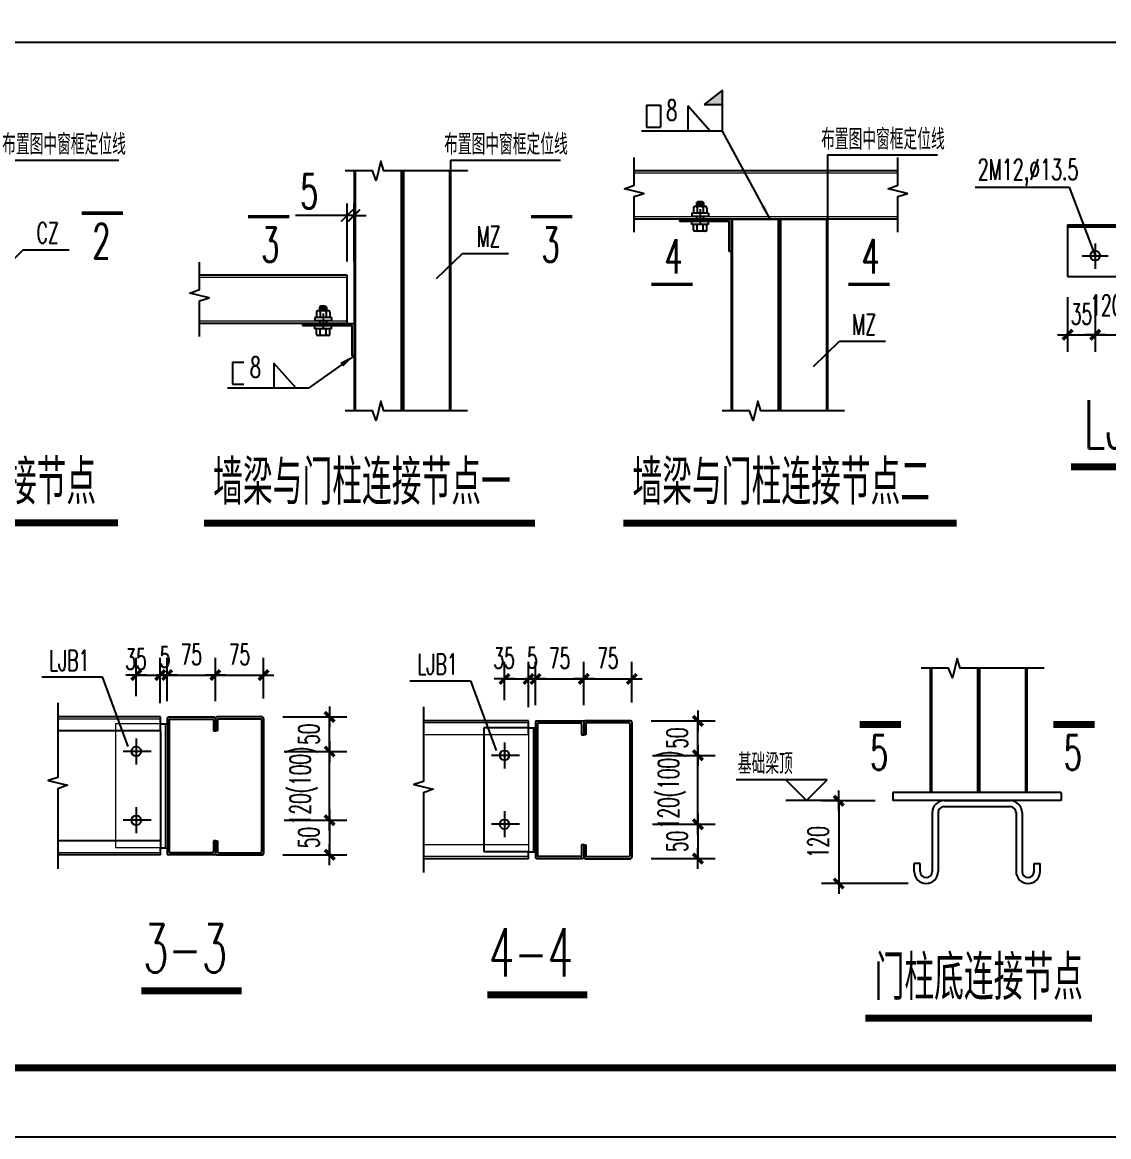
# Model space of a CAD drawing. Extents: x -307088 to 5640332, y -3541089 to -2181377.
# Drawn here: x 5498220 to 5521884, y -3476089 to -3451819 of the extents above; entities that cross this region are included whole.
import ezdxf
from ezdxf.enums import TextEntityAlignment as Align

# ---------------------------------------------------------------- set-up
doc = ezdxf.new("R2010")
doc.units = 0
doc.header["$LTSCALE"] = 100
doc.header["$MEASUREMENT"] = 0
doc.linetypes.add('ACAD_ISO02W100', pattern=[15, 12, -3])
doc.linetypes.add('DOTE', pattern=[2.42, 2, -0.2, 0.02, -0.2])
doc.layers.get('0').update_dxf_attribs({"linetype": 'CONTINUOUS'})
doc.layers.get('DEFPOINTS').update_dxf_attribs({"linetype": 'CONTINUOUS'})
for name, color, linetype in [('DOTE', 1, 'DOTE'), ('PUB_DIM', 3, 'CONTINUOUS'), ('PUB_TEXT', 7, 'CONTINUOUS'), ('PUB_TITLE', 4, 'CONTINUOUS'), ('WINDOW_TEXT', 7, 'CONTINUOUS'), ('尺寸标注', 253, 'CONTINUOUS'), ('绿线', 3, 'CONTINUOUS'), ('黄线', 2, 'CONTINUOUS')]:
    doc.layers.add(name, color=color, linetype=linetype)
doc.layers.add('虚线', color=8, linetype='ACAD_ISO02W100', lineweight=9)
doc.styles.add('DIM_FONT', font='SIMPLEX.shx', dxfattribs={"width": 0.6, "bigfont": 'hztxt.shx'})
doc.styles.add('HZTXT', font='pdatxt.shx', dxfattribs={"width": 0.75, "bigfont": 'tssdchn.shx'})
doc.styles.add('西文', font='romans.shx', dxfattribs={"width": 0.7})
doc.dimstyles.new('dim100-10', dxfattribs={"dimtxt": 300, "dimasz": 176, "dimexe": 176, "dimexo": 200, "dimgap": 100, "dimtad": 1, "dimdec": 0, "dimlfac": 0.1, "dimdsep": 46, "dimtxsty": 'DIM_FONT', "dimblk": 'ARCHTICK', "dimcen": 2.5, "dimdle": 150, "dimclrd": 136, "dimclre": 136, "dimclrt": 7, "dimadec": 0, "dimazin": 0, "dimtfac": 1, "dimtdec": 0, "dimtix": 1, "dimtmove": 2, "dimatfit": 2, "dimldrblk": 'ARCHTICK', "dimfxl": 1, "dimlwd": -1, "dimarcsym": 0})
doc.dimstyles.new('DIMN', dxfattribs={"dimtxt": 300, "dimasz": 1, "dimexe": 250, "dimexo": 300, "dimgap": 150, "dimtad": 1, "dimdec": 0, "dimzin": 0, "dimdsep": 46, "dimtxsty": 'DIM_FONT', "dimblk": '_DIMX', "dimcen": 0, "dimdle": 100, "dimclrt": 7, "dimadec": 0, "dimazin": 0, "dimtfac": 1, "dimtdec": 0, "dimtix": 1, "dimtmove": 2, "dimatfit": 3, "dimldrblk": '_DIMX', "dimfxl": 1, "dimtolj": 1, "dimtzin": 0, "dimarcsym": 0})
doc.dimstyles.new('ISO-10', dxfattribs={"dimscale": 10, "dimtxt": 3, "dimasz": 1.8, "dimexe": 1.8, "dimexo": 2, "dimgap": 1, "dimtad": 1, "dimdec": 0, "dimtxsty": '西文', "dimblk": 'ARCHTICK', "dimcen": 2.5, "dimclrd": 7, "dimclre": 7, "dimclrt": 4, "dimadec": 0, "dimazin": 0, "dimtfac": 1, "dimtdec": 0, "dimtix": 1, "dimtmove": 2, "dimatfit": 3, "dimfxl": 1, "dimlwd": 25, "dimlwe": 25, "dimarcsym": 0})

# ---------------------------------------------------------------- blocks, each defined once
blk = doc.blocks.new('_ARCHTICK')
at = {"color": 0, "linetype": 'ByBlock', "const_width": 0.15}
blk.add_lwpolyline([(-0.5, -0.5), (0.5, 0.5)], dxfattribs=at)
blk = doc.blocks.new('*D245')
at = {"layer": 'DEFPOINTS', "color": 0, "transparency": 16777216}
for p in [(5523875, -3564085), (5523775, -3564952), (5523875, -3564952)]:
    blk.add_point(p, dxfattribs=at)
at = {"layer": 'PUB_DIM', "color": 136, "lineweight": -2, "transparency": 16777216}
for p, q in [((5523775, -3564752), (5523775, -3563909)), ((5523875, -3564752), (5523875, -3563909))]:
    blk.add_line(p, q, dxfattribs=at)
at = {"layer": 'PUB_DIM', "color": 136, "transparency": 16777216}
for p, q in [((5523775, -3564085), (5523023, -3564085)), ((5523875, -3564085), (5523775, -3564085)), ((5523875, -3564085), (5524051, -3564085))]:
    blk.add_line(p, q, dxfattribs=at)
at = {"layer": 'PUB_DIM', "color": 136, "transparency": 16777216, "xscale": 176, "yscale": 176, "zscale": 176}
blk.add_blockref('_ARCHTICK', (5523775, -3564085), dxfattribs=at)
at = {"layer": 'PUB_DIM', "color": 136, "transparency": 16777216, "xscale": 176, "yscale": 176, "zscale": 176, "rotation": 180}
blk.add_blockref('_ARCHTICK', (5523875, -3564085), dxfattribs=at)
at = {"layer": 'PUB_DIM', "color": 7, "transparency": 16777216, "insert": (5523223, -3563735), "char_height": 500, "attachment_point": 5, "style": 'DIM_FONT'}
blk.add_mtext('5', dxfattribs=at)
blk = doc.blocks.new('_DIMX')
blk.add_line((-150, 0), (150, 0))
at = {"const_width": 50}
blk.add_lwpolyline([(-70, -70), (70, 70)], dxfattribs=at)
blk = doc.blocks.new('*D246')
at = {"layer": 'DEFPOINTS', "color": 0, "transparency": 16777216}
for p in [(5534237, -3564968), (5534637, -3564968), (5534637, -3565816)]:
    blk.add_point(p, dxfattribs=at)
at = {"layer": 'PUB_DIM', "color": 0, "lineweight": -2, "transparency": 16777216}
for p, q in [((5534237, -3565268), (5534237, -3566066)), ((5534637, -3565268), (5534637, -3566066)), ((5534236, -3565816), (5534235, -3565816)), ((5534237, -3565816), (5534637, -3565816)), ((5534638, -3565816), (5534639, -3565816))]:
    blk.add_line(p, q, dxfattribs=at)
blk.add_blockref('_DIMX', (5534237, -3565816), dxfattribs=at)
at = {"layer": 'PUB_DIM', "color": 0, "lineweight": -2, "transparency": 16777216, "rotation": 180}
blk.add_blockref('_DIMX', (5534637, -3565816), dxfattribs=at)
at = {"layer": 'PUB_DIM', "color": 7, "transparency": 16777216, "insert": (5534437, -3565516), "char_height": 300, "attachment_point": 5, "style": 'DIM_FONT'}
blk.add_mtext('\\A1;35', dxfattribs=at)
blk = doc.blocks.new('*D247')
at = {"layer": 'DEFPOINTS', "color": 0, "transparency": 16777216}
for p in [(5534637, -3564968), (5535637, -3564968), (5535637, -3565816)]:
    blk.add_point(p, dxfattribs=at)
at = {"layer": 'PUB_DIM', "color": 0, "lineweight": -2, "transparency": 16777216}
for p, q in [((5534637, -3565268), (5534637, -3566066)), ((5535637, -3565268), (5535637, -3566066)), ((5534636, -3565816), (5534635, -3565816)), ((5534637, -3565816), (5535637, -3565816)), ((5535638, -3565816), (5535639, -3565816))]:
    blk.add_line(p, q, dxfattribs=at)
blk.add_blockref('_DIMX', (5534637, -3565816), dxfattribs=at)
at = {"layer": 'PUB_DIM', "color": 0, "lineweight": -2, "transparency": 16777216, "rotation": 180}
blk.add_blockref('_DIMX', (5535637, -3565816), dxfattribs=at)
at = {"layer": 'PUB_DIM', "color": 7, "transparency": 16777216, "insert": (5535137, -3565438), "char_height": 300, "attachment_point": 5, "style": 'DIM_FONT'}
blk.add_mtext('\\A1;120(100)', dxfattribs=at)
blk = doc.blocks.new('*D257')
at = {"layer": 'DEFPOINTS', "color": 0, "transparency": 16777216}
for p in [(5521004, -3571418), (5520654, -3572027), (5521004, -3572027)]:
    blk.add_point(p, dxfattribs=at)
at = {"layer": 'PUB_DIM', "color": 0, "lineweight": -2, "transparency": 16777216}
for p, q in [((5520654, -3571727), (5520654, -3571168)), ((5521004, -3571727), (5521004, -3571168)), ((5520655, -3571418), (5521003, -3571418))]:
    blk.add_line(p, q, dxfattribs=at)
at = {"layer": 'PUB_DIM', "color": 0, "lineweight": -2, "transparency": 16777216, "rotation": 180}
blk.add_blockref('_DIMX', (5520654, -3571418), dxfattribs=at)
at = {"layer": 'PUB_DIM', "color": 0, "lineweight": -2, "transparency": 16777216}
blk.add_blockref('_DIMX', (5521004, -3571418), dxfattribs=at)
at = {"layer": 'PUB_DIM', "color": 7, "transparency": 16777216, "insert": (5520650, -3571189), "char_height": 300, "attachment_point": 5, "style": 'DIM_FONT'}
blk.add_mtext('\\A1;35', dxfattribs=at)
blk = doc.blocks.new('*D258')
at = {"layer": 'DEFPOINTS', "color": 0, "transparency": 16777216}
for p in [(5521104, -3571418), (5521004, -3572127), (5521104, -3572097)]:
    blk.add_point(p, dxfattribs=at)
at = {"layer": 'PUB_DIM', "color": 0, "lineweight": -2, "transparency": 16777216}
for p, q in [((5521004, -3571827), (5521004, -3571168)), ((5521104, -3571797), (5521104, -3571168)), ((5521003, -3571418), (5521002, -3571418)), ((5521004, -3571418), (5521104, -3571418)), ((5521105, -3571418), (5521106, -3571418))]:
    blk.add_line(p, q, dxfattribs=at)
blk.add_blockref('_DIMX', (5521004, -3571418), dxfattribs=at)
at = {"layer": 'PUB_DIM', "color": 0, "lineweight": -2, "transparency": 16777216, "rotation": 180}
blk.add_blockref('_DIMX', (5521104, -3571418), dxfattribs=at)
at = {"layer": 'PUB_DIM', "color": 7, "transparency": 16777216, "insert": (5521072, -3571157), "char_height": 300, "attachment_point": 5, "style": 'DIM_FONT'}
blk.add_mtext('\\A1;5', dxfattribs=at)
blk = doc.blocks.new('*D259')
at = {"layer": 'DEFPOINTS', "color": 0, "transparency": 16777216}
for p in [(5526452, -3571475), (5526452, -3572154), (5526352, -3572184)]:
    blk.add_point(p, dxfattribs=at)
at = {"layer": 'PUB_DIM', "color": 0, "lineweight": -2, "transparency": 16777216}
for p, q in [((5526352, -3571884), (5526352, -3571225)), ((5526452, -3571854), (5526452, -3571225)), ((5526351, -3571475), (5526350, -3571475)), ((5526352, -3571475), (5526452, -3571475)), ((5526453, -3571475), (5526454, -3571475))]:
    blk.add_line(p, q, dxfattribs=at)
blk.add_blockref('_DIMX', (5526352, -3571475), dxfattribs=at)
at = {"layer": 'PUB_DIM', "color": 0, "lineweight": -2, "transparency": 16777216, "rotation": 180}
blk.add_blockref('_DIMX', (5526452, -3571475), dxfattribs=at)
at = {"layer": 'PUB_DIM', "color": 7, "transparency": 16777216, "insert": (5526406, -3571170), "char_height": 300, "attachment_point": 5, "style": 'DIM_FONT'}
blk.add_mtext('\\A1;5', dxfattribs=at)
blk = doc.blocks.new('*D260')
at = {"layer": 'DEFPOINTS', "color": 0, "transparency": 16777216}
for p in [(5526352, -3571475), (5526002, -3572084), (5526352, -3572084)]:
    blk.add_point(p, dxfattribs=at)
at = {"layer": 'PUB_DIM', "color": 0, "lineweight": -2, "transparency": 16777216}
for p, q in [((5526002, -3571784), (5526002, -3571225)), ((5526352, -3571784), (5526352, -3571225)), ((5526003, -3571475), (5526351, -3571475))]:
    blk.add_line(p, q, dxfattribs=at)
at = {"layer": 'PUB_DIM', "color": 0, "lineweight": -2, "transparency": 16777216, "rotation": 180}
blk.add_blockref('_DIMX', (5526002, -3571475), dxfattribs=at)
at = {"layer": 'PUB_DIM', "color": 0, "lineweight": -2, "transparency": 16777216}
blk.add_blockref('_DIMX', (5526352, -3571475), dxfattribs=at)
at = {"layer": 'PUB_DIM', "color": 7, "transparency": 16777216, "insert": (5525995, -3571172), "char_height": 300, "attachment_point": 5, "style": 'DIM_FONT'}
blk.add_mtext('\\A1;35', dxfattribs=at)
blk = doc.blocks.new('*D264')
at = {"layer": 'DEFPOINTS', "color": 0, "transparency": 16777216}
for p in [(5521804, -3571418), (5521104, -3572097), (5521804, -3572059)]:
    blk.add_point(p, dxfattribs=at)
at = {"layer": 'PUB_DIM', "color": 0, "lineweight": -2, "transparency": 16777216}
for p, q in [((5521104, -3571797), (5521104, -3571168)), ((5521804, -3571759), (5521804, -3571168)), ((5521105, -3571418), (5521803, -3571418))]:
    blk.add_line(p, q, dxfattribs=at)
at = {"layer": 'PUB_DIM', "color": 0, "lineweight": -2, "transparency": 16777216, "rotation": 180}
blk.add_blockref('_DIMX', (5521104, -3571418), dxfattribs=at)
at = {"layer": 'PUB_DIM', "color": 0, "lineweight": -2, "transparency": 16777216}
blk.add_blockref('_DIMX', (5521804, -3571418), dxfattribs=at)
at = {"layer": 'PUB_DIM', "color": 7, "transparency": 16777216, "insert": (5521454, -3571118), "char_height": 300, "attachment_point": 5, "style": 'DIM_FONT'}
blk.add_mtext('\\A1;75', dxfattribs=at)
blk = doc.blocks.new('*D265')
at = {"layer": 'DEFPOINTS', "color": 0, "transparency": 16777216}
for p in [(5522504, -3571418), (5521804, -3572097), (5522504, -3572059)]:
    blk.add_point(p, dxfattribs=at)
at = {"layer": 'PUB_DIM', "color": 0, "lineweight": -2, "transparency": 16777216}
for p, q in [((5521804, -3571797), (5521804, -3571168)), ((5522504, -3571759), (5522504, -3571168)), ((5521805, -3571418), (5522503, -3571418))]:
    blk.add_line(p, q, dxfattribs=at)
at = {"layer": 'PUB_DIM', "color": 0, "lineweight": -2, "transparency": 16777216, "rotation": 180}
blk.add_blockref('_DIMX', (5521804, -3571418), dxfattribs=at)
at = {"layer": 'PUB_DIM', "color": 0, "lineweight": -2, "transparency": 16777216}
blk.add_blockref('_DIMX', (5522504, -3571418), dxfattribs=at)
at = {"layer": 'PUB_DIM', "color": 7, "transparency": 16777216, "insert": (5522154, -3571118), "char_height": 300, "attachment_point": 5, "style": 'DIM_FONT'}
blk.add_mtext('\\A1;75', dxfattribs=at)
blk = doc.blocks.new('*D266')
at = {"layer": 'DEFPOINTS', "color": 0, "transparency": 16777216}
for p in [(5527152, -3571475), (5526452, -3572154), (5527152, -3572117)]:
    blk.add_point(p, dxfattribs=at)
at = {"layer": 'PUB_DIM', "color": 0, "lineweight": -2, "transparency": 16777216}
for p, q in [((5526452, -3571854), (5526452, -3571225)), ((5527152, -3571817), (5527152, -3571225)), ((5526453, -3571475), (5527151, -3571475))]:
    blk.add_line(p, q, dxfattribs=at)
at = {"layer": 'PUB_DIM', "color": 0, "lineweight": -2, "transparency": 16777216, "rotation": 180}
blk.add_blockref('_DIMX', (5526452, -3571475), dxfattribs=at)
at = {"layer": 'PUB_DIM', "color": 0, "lineweight": -2, "transparency": 16777216}
blk.add_blockref('_DIMX', (5527152, -3571475), dxfattribs=at)
at = {"layer": 'PUB_DIM', "color": 7, "transparency": 16777216, "insert": (5526802, -3571175), "char_height": 300, "attachment_point": 5, "style": 'DIM_FONT'}
blk.add_mtext('\\A1;75', dxfattribs=at)
blk = doc.blocks.new('*D267')
at = {"layer": 'DEFPOINTS', "color": 0, "transparency": 16777216}
for p in [(5527852, -3571475), (5527152, -3572154), (5527852, -3572117)]:
    blk.add_point(p, dxfattribs=at)
at = {"layer": 'PUB_DIM', "color": 0, "lineweight": -2, "transparency": 16777216}
for p, q in [((5527152, -3571854), (5527152, -3571225)), ((5527852, -3571817), (5527852, -3571225)), ((5527153, -3571475), (5527851, -3571475))]:
    blk.add_line(p, q, dxfattribs=at)
at = {"layer": 'PUB_DIM', "color": 0, "lineweight": -2, "transparency": 16777216, "rotation": 180}
blk.add_blockref('_DIMX', (5527152, -3571475), dxfattribs=at)
at = {"layer": 'PUB_DIM', "color": 0, "lineweight": -2, "transparency": 16777216}
blk.add_blockref('_DIMX', (5527852, -3571475), dxfattribs=at)
at = {"layer": 'PUB_DIM', "color": 7, "transparency": 16777216, "insert": (5527502, -3571175), "char_height": 300, "attachment_point": 5, "style": 'DIM_FONT'}
blk.add_mtext('\\A1;75', dxfattribs=at)
blk = doc.blocks.new('*D270')
at = {"layer": 'DEFPOINTS', "color": 0, "transparency": 16777216}
for p in [(5522504, -3572527), (5523463, -3572527), (5522504, -3573527)]:
    blk.add_point(p, dxfattribs=at)
at = {"layer": 'PUB_DIM', "color": 0, "lineweight": -2, "transparency": 16777216}
for p, q in [((5522804, -3572527), (5523713, -3572527)), ((5523463, -3572526), (5523463, -3572525)), ((5523463, -3573527), (5523463, -3572527)), ((5522804, -3573527), (5523713, -3573527)), ((5523463, -3573528), (5523463, -3573529))]:
    blk.add_line(p, q, dxfattribs=at)
for p, rotation in [((5523463, -3572527), 270), ((5523463, -3573527), 90)]:
    blk.add_blockref('_DIMX', p, dxfattribs=dict(at, rotation=rotation))
at = {"layer": 'PUB_DIM', "color": 7, "transparency": 16777216, "insert": (5523085, -3573027), "char_height": 300, "attachment_point": 5, "rotation": 90, "style": 'DIM_FONT'}
blk.add_mtext('\\A1;120(100)', dxfattribs=at)
blk = doc.blocks.new('*D271')
at = {"layer": 'DEFPOINTS', "color": 0, "transparency": 16777216}
for p in [(5522504, -3573527), (5522484, -3574027), (5523463, -3574027)]:
    blk.add_point(p, dxfattribs=at)
at = {"layer": 'PUB_DIM', "color": 0, "lineweight": -2, "transparency": 16777216}
for p, q in [((5522804, -3573527), (5523713, -3573527)), ((5523463, -3573526), (5523463, -3573525)), ((5523463, -3573527), (5523463, -3574027)), ((5522784, -3574027), (5523713, -3574027)), ((5523463, -3574028), (5523463, -3574029))]:
    blk.add_line(p, q, dxfattribs=at)
for p, rotation in [((5523463, -3573527), 270), ((5523463, -3574027), 90)]:
    blk.add_blockref('_DIMX', p, dxfattribs=dict(at, rotation=rotation))
at = {"layer": 'PUB_DIM', "color": 7, "transparency": 16777216, "insert": (5523163, -3573777), "char_height": 300, "attachment_point": 5, "rotation": 90, "style": 'DIM_FONT'}
blk.add_mtext('\\A1;50', dxfattribs=at)
blk = doc.blocks.new('*D272')
at = {"layer": 'DEFPOINTS', "color": 0, "transparency": 16777216}
for p in [(5522484, -3572027), (5523463, -3572027), (5522504, -3572527)]:
    blk.add_point(p, dxfattribs=at)
at = {"layer": 'PUB_DIM', "color": 0, "lineweight": -2, "transparency": 16777216}
for p, q in [((5522784, -3572027), (5523713, -3572027)), ((5523463, -3572026), (5523463, -3572025)), ((5523463, -3572527), (5523463, -3572027)), ((5522804, -3572527), (5523713, -3572527)), ((5523463, -3572528), (5523463, -3572529))]:
    blk.add_line(p, q, dxfattribs=at)
for p, rotation in [((5523463, -3572027), 270), ((5523463, -3572527), 90)]:
    blk.add_blockref('_DIMX', p, dxfattribs=dict(at, rotation=rotation))
at = {"layer": 'PUB_DIM', "color": 7, "transparency": 16777216, "insert": (5523163, -3572277), "char_height": 300, "attachment_point": 5, "rotation": 90, "style": 'DIM_FONT'}
blk.add_mtext('\\A1;50', dxfattribs=at)
blk = doc.blocks.new('*D273')
at = {"layer": 'DEFPOINTS', "color": 0, "transparency": 16777216}
for p in [(5527852, -3572584), (5528811, -3572584), (5527852, -3573584)]:
    blk.add_point(p, dxfattribs=at)
at = {"layer": 'PUB_DIM', "color": 0, "lineweight": -2, "transparency": 16777216}
for p, q in [((5528152, -3572584), (5529061, -3572584)), ((5528811, -3572583), (5528811, -3572582)), ((5528811, -3573584), (5528811, -3572584)), ((5528152, -3573584), (5529061, -3573584)), ((5528811, -3573585), (5528811, -3573586))]:
    blk.add_line(p, q, dxfattribs=at)
for p, rotation in [((5528811, -3572584), 270), ((5528811, -3573584), 90)]:
    blk.add_blockref('_DIMX', p, dxfattribs=dict(at, rotation=rotation))
at = {"layer": 'PUB_DIM', "color": 7, "transparency": 16777216, "insert": (5528432, -3573084), "char_height": 300, "attachment_point": 5, "rotation": 90, "style": 'DIM_FONT'}
blk.add_mtext('\\A1;120(100)', dxfattribs=at)
blk = doc.blocks.new('*D274')
at = {"layer": 'DEFPOINTS', "color": 0, "transparency": 16777216}
for p in [(5527852, -3573584), (5527832, -3574084), (5528811, -3574084)]:
    blk.add_point(p, dxfattribs=at)
at = {"layer": 'PUB_DIM', "color": 0, "lineweight": -2, "transparency": 16777216}
for p, q in [((5528152, -3573584), (5529061, -3573584)), ((5528811, -3573583), (5528811, -3573582)), ((5528811, -3573584), (5528811, -3574084)), ((5528132, -3574084), (5529061, -3574084)), ((5528811, -3574085), (5528811, -3574086))]:
    blk.add_line(p, q, dxfattribs=at)
for p, rotation in [((5528811, -3573584), 270), ((5528811, -3574084), 90)]:
    blk.add_blockref('_DIMX', p, dxfattribs=dict(at, rotation=rotation))
at = {"layer": 'PUB_DIM', "color": 7, "transparency": 16777216, "insert": (5528511, -3573834), "char_height": 300, "attachment_point": 5, "rotation": 90, "style": 'DIM_FONT'}
blk.add_mtext('\\A1;50', dxfattribs=at)
blk = doc.blocks.new('*D275')
at = {"layer": 'DEFPOINTS', "color": 0, "transparency": 16777216}
for p in [(5527832, -3572084), (5528811, -3572084), (5527852, -3572584)]:
    blk.add_point(p, dxfattribs=at)
at = {"layer": 'PUB_DIM', "color": 0, "lineweight": -2, "transparency": 16777216}
for p, q in [((5528132, -3572084), (5529061, -3572084)), ((5528811, -3572083), (5528811, -3572082)), ((5528811, -3572584), (5528811, -3572084)), ((5528152, -3572584), (5529061, -3572584)), ((5528811, -3572585), (5528811, -3572586))]:
    blk.add_line(p, q, dxfattribs=at)
for p, rotation in [((5528811, -3572084), 270), ((5528811, -3572584), 90)]:
    blk.add_blockref('_DIMX', p, dxfattribs=dict(at, rotation=rotation))
at = {"layer": 'PUB_DIM', "color": 7, "transparency": 16777216, "insert": (5528511, -3572334), "char_height": 300, "attachment_point": 5, "rotation": 90, "style": 'DIM_FONT'}
blk.add_mtext('\\A1;50', dxfattribs=at)
blk = doc.blocks.new('*D276')
at = {"layer": 'DEFPOINTS', "color": 0, "transparency": 16777216}
for p in [(5531684, -3573242), (5530855, -3574445), (5532166, -3574445)]:
    blk.add_point(p, dxfattribs=at)
at = {"layer": 'PUB_DIM', "color": 0, "lineweight": -2, "transparency": 16777216}
for p, q in [((5531384, -3573242), (5530605, -3573242)), ((5530855, -3573243), (5530855, -3574444)), ((5531866, -3574445), (5530605, -3574445))]:
    blk.add_line(p, q, dxfattribs=at)
for p, rotation in [((5530855, -3573242), 90), ((5530855, -3574445), 270)]:
    blk.add_blockref('_DIMX', p, dxfattribs=dict(at, rotation=rotation))
at = {"layer": 'PUB_DIM', "color": 7, "transparency": 16777216, "insert": (5530555, -3573844), "char_height": 300, "attachment_point": 5, "rotation": 90, "style": 'DIM_FONT'}
blk.add_mtext('\\A1;120', dxfattribs=at)
blk = doc.blocks.new('A$C1ED91D66')
at = {"layer": 'PUB_DIM'}
blk.add_hatch(color=256, dxfattribs=at).paths.add_polyline_path([(17578, 6158.5), (17841, 6158.5), (17841, 6369.9)])
at = {"layer": 'DOTE', "ltscale": 600}
for p, q in [((7476.1, 5354.4), (9075.2, 5354.4)), ((13893.1, 5354.4), (13893.1, 5197.5)), ((13893.1, 5354.4), (15492.2, 5354.4)), ((19367.3, 5428.4), (19367.3, 4505.5)), ((19367.3, 5428.4), (20966.4, 5428.4))]:
    blk.add_line(p, q, dxfattribs=at)
at = {"layer": 'PUB_DIM'}
for p, q in [((17841, 6369.9), (17578, 6158.5)), ((17841, 5775.8), (17841, 6369.9)), ((16737.2, 6151.4), (16941.8, 6151.4)), ((16737.2, 6151.4), (16737.2, 5834.1)), ((16941.8, 6151.4), (16941.8, 5834.1)), ((17578, 6158.5), (17841, 6158.5)), ((17664.5, 5775.8), (17339.5, 6139.3)), ((17339.5, 6139.3), (17339.5, 5775.8)), ((16737.2, 5834.1), (16941.8, 5834.1)), ((21513.4, 4959.2), (22874.3, 4959.2)), ((22874.3, 4959.2), (23254.4, 3965.5)), ((7309.3, 3685.1), (7686.8, 4051.8)), ((7686.8, 4051.8), (8353.7, 4051.8)), ((13690.2, 3632.4), (14067.7, 3999)), ((14067.7, 3999), (14734.6, 3999)), ((19164.4, 2357.8), (19541.9, 2724.5)), ((19541.9, 2724.5), (20208.8, 2724.5)), ((10726.7, 2419.7), (10726.7, 2102.4)), ((10726.7, 2419.7), (10890.1, 2419.7)), ((11329, 2407.6), (11329, 2044.1)), ((11654, 2044.1), (11329, 2407.6)), ((10726.7, 2102.4), (10890.1, 2102.4))]:
    blk.add_line(p, q, dxfattribs=at)
for points in [[(16558.9, 4309.2), (16558.9, 4411.1), (16558.9, 4825.4), (16699.5, 4870.4), (16418.6, 4937), (16558.9, 4991.9), (16558.9, 5347.9), (16558.9, 5389.1)], [(20388.1, 4309.2), (20388.1, 4411.1), (20388.1, 4825.4), (20528.7, 4870.4), (20247.8, 4937), (20388.1, 4991.9), (20388.1, 5347.9), (20388.1, 5389.1)], [(14141.6, 5197.5), (14141.6, 5197.5), (12925.4, 5197.5), (12880.4, 5338.1), (12813.9, 5057.2), (12758.9, 5197.5), (12403, 5197.5), (12361.7, 5197.5)], [(10250.1, 2794), (10250.1, 2895.9), (10250.1, 3310.2), (10390.8, 3355.2), (10109.9, 3421.7), (10250.1, 3476.7), (10250.1, 3832.6), (10250.1, 3873.9)], [(14141.6, 1711.6), (14039.7, 1711.6), (12925.4, 1711.6), (12880.4, 1852.2), (12813.9, 1571.3), (12758.9, 1711.6), (12403, 1711.6), (12361.7, 1711.6)], [(19615.8, 1711.6), (19513.9, 1711.6), (18399.6, 1711.6), (18354.6, 1852.2), (18288, 1571.3), (18233.1, 1711.6), (17877.1, 1711.6), (17835.9, 1711.6)]]:
    blk.add_lwpolyline(points, dxfattribs=at)
at = {"layer": 'PUB_DIM', "lineweight": -3, "const_width": 100}
for points in [[(22903.9, 901.5), (24573.2, 901.5)], [(5185.4, 87.9), (9063.2, 87.9)], [(10313.1, 83.8), (15120.8, 83.8)], [(16401.5, 83.8), (21240.6, 83.8)]]:
    blk.add_lwpolyline(points, dxfattribs=at)
at = {"layer": '绿线'}
for p, q in [((12493.1, 5197.5), (12493.1, 1711.6)), ((13193.1, 5197.5), (13193.1, 1711.6)), ((13893.1, 5197.5), (13893.1, 1711.6)), ((20388.1, 5197.5), (16558.9, 5197.5)), ((17481, 4748.1), (17468.9, 4736)), ((17468.9, 4736), (17468.9, 4679.9)), ((17468.9, 4679.9), (17468.9, 4736)), ((17565.7, 4729.9), (17468.9, 4729.9)), ((17565.7, 4729.9), (17468.9, 4729.9)), ((17565.7, 4729.9), (17468.9, 4729.9)), ((17468.9, 4679.9), (17468.9, 4720.6)), ((17565.7, 4705.7), (17468.9, 4705.7)), ((17553.6, 4748.1), (17481, 4748.1)), ((17553.6, 4748.1), (17565.7, 4736)), ((17565.7, 4736), (17565.7, 4679.9)), ((17565.7, 4679.9), (17565.7, 4736)), ((17638.3, 4583.1), (17396.3, 4583.1)), ((17396.3, 4583.1), (17396.3, 4534.7)), ((17638.3, 4534.7), (17396.3, 4534.7)), ((17420.5, 4660.5), (17420.5, 4583.1)), ((17594.7, 4679.9), (17439.9, 4679.9)), ((17468.9, 4543.4), (17468.9, 4510.5)), ((17468.9, 4467.5), (17468.9, 4534.7)), ((17474.1, 4660.5), (17474.1, 4583.1)), ((17517.3, 4640.1), (17517.3, 4429.1)), ((17560.5, 4660.5), (17560.5, 4583.1)), ((17565.7, 4543.4), (17565.7, 4510.5)), ((17565.7, 4467.5), (17565.7, 4534.7)), ((17614.1, 4660.5), (17614.1, 4583.1)), ((17638.3, 4583.1), (17638.3, 4534.7)), ((20388.1, 4497.5), (16558.9, 4497.5)), ((17217.3, 4497.5), (17870.6, 4497.5)), ((17217.3, 4497.5), (17217.3, 4467.5)), ((17217.3, 4467.5), (17870.6, 4467.5)), ((17396.3, 4419.1), (17396.3, 4467.5)), ((17638.3, 4467.5), (17396.3, 4467.5)), ((17638.3, 4419.1), (17396.3, 4419.1)), ((17420.5, 4341.7), (17420.5, 4419.1)), ((17474.1, 4341.7), (17474.1, 4419.1)), ((17560.5, 4341.7), (17560.5, 4419.1)), ((17614.1, 4341.7), (17614.1, 4419.1)), ((17638.3, 4419.1), (17638.3, 4467.5)), ((17870.6, 4497.5), (17967.3, 4497.5)), ((17870.6, 4467.5), (17937.3, 4467.5)), ((17937.3, 4028.5), (17937.3, 4467.5)), ((17967.3, 4497.5), (17967.3, 4028.5)), ((17967.3, 4497.5), (17967.3, 1711.6)), ((17967.3, 4497.5), (19367.3, 4497.5)), ((18667.3, 4497.5), (18667.3, 1711.6)), ((19367.3, 4497.5), (19367.3, 1711.6)), ((22854.4, 4415.5), (24654.4, 4415.5)), ((22854.4, 4415.5), (22854.4, 3665.5)), ((22854.4, 4385.5), (24654.4, 4385.5)), ((17594.7, 4322.4), (17439.9, 4322.4)), ((23254.4, 4144.4), (23254.4, 3776.4)), ((17967.3, 4028.5), (17937.3, 4028.5)), ((23065.4, 3965.5), (23443.5, 3965.5)), ((12393.1, 3682.3), (10250.1, 3682.3)), ((12393.1, 2982.3), (12393.1, 3682.3)), ((22854.4, 3665.5), (24654.4, 3665.5)), ((11946.4, 3145.3), (11946.4, 3067.9)), ((12120.5, 3164.6), (11965.7, 3164.6)), ((12006.8, 3232.9), (11994.7, 3220.8)), ((11994.7, 3220.8), (11994.7, 3164.6)), ((11994.7, 3164.6), (11994.7, 3220.8)), ((12091.5, 3214.7), (11994.7, 3214.7)), ((12091.5, 3214.7), (11994.7, 3214.7)), ((12091.5, 3214.7), (11994.7, 3214.7)), ((11994.7, 3164.6), (11994.7, 3205.4)), ((12091.5, 3190.5), (11994.7, 3190.5)), ((11999.9, 3145.3), (11999.9, 3067.9)), ((12079.4, 3232.9), (12006.8, 3232.9)), ((12043.1, 3124.8), (12043.1, 2913.9)), ((12079.4, 3232.9), (12091.5, 3220.8)), ((12086.4, 3145.3), (12086.4, 3067.9)), ((12091.5, 3220.8), (12091.5, 3164.6)), ((12091.5, 3164.6), (12091.5, 3220.8)), ((12139.9, 3145.3), (12139.9, 3067.9)), ((12396.5, 2982.3), (10250.1, 2982.3)), ((11743.1, 2982.3), (12396.5, 2982.3)), ((11743.1, 2982.3), (11743.1, 2952.3)), ((11743.1, 2952.3), (12396.5, 2952.3)), ((12164.1, 3067.9), (11922.2, 3067.9)), ((11922.2, 3067.9), (11922.2, 3019.5)), ((12164.1, 3019.5), (11922.2, 3019.5)), ((11922.2, 2903.9), (11922.2, 2952.3)), ((12164.1, 2952.3), (11922.2, 2952.3)), ((11994.7, 3028.2), (11994.7, 2995.3)), ((11994.7, 2952.3), (11994.7, 3019.5)), ((12091.5, 3028.2), (12091.5, 2995.3)), ((12091.5, 2952.3), (12091.5, 3019.5)), ((12164.1, 3067.9), (12164.1, 3019.5)), ((12164.1, 2903.9), (12164.1, 2952.3)), ((12396.5, 2982.3), (12493.1, 2982.3)), ((12396.5, 2952.3), (12463.1, 2952.3)), ((12463.1, 2513.3), (12463.1, 2952.3)), ((12493.1, 2982.3), (12493.1, 2513.3)), ((12164.1, 2903.9), (11922.2, 2903.9)), ((11946.4, 2826.5), (11946.4, 2903.9)), ((12120.5, 2807.1), (11965.7, 2807.1)), ((11999.9, 2826.5), (11999.9, 2903.9)), ((12086.4, 2826.5), (12086.4, 2903.9)), ((12139.9, 2826.5), (12139.9, 2903.9)), ((12493.1, 2513.3), (12463.1, 2513.3))]:
    blk.add_line(p, q, dxfattribs=at)
blk.add_circle((23254.4, 3965.5), 70, dxfattribs=at)
for centre, major_axis, start_param, end_param in [((17439.9, 4660.5), (13.7, 13.7), 0.7853982, 2.3561945), ((17454.7, 4660.5), (13.7, 13.7), 5.4977871, 7.0685835), ((17493.4, 4660.5), (-13.7, 13.7), -0.7853982, 0.7853982), ((17541.2, 4660.5), (-13.7, 13.7), 3.9269908, 5.4977871), ((17579.9, 4660.5), (-13.7, 13.7), -0.7853982, 0.7853982), ((17594.7, 4660.5), (13.7, 13.7), 5.4977871, 7.0685835), ((17439.9, 4341.7), (13.7, 13.7), 2.3561945, 3.9269908), ((17454.7, 4341.7), (-13.7, 13.7), 2.3561945, 3.9269908), ((17493.4, 4341.7), (13.7, 13.7), 2.3561945, 3.9269908), ((17541.2, 4341.7), (-13.7, 13.7), 2.3561945, 3.9269908), ((17579.9, 4341.7), (13.7, 13.7), 2.3561945, 3.9269908), ((17594.7, 4341.7), (-13.7, 13.7), 2.3561945, 3.9269908), ((11965.7, 3145.3), (13.7, 13.7), 0.7853982, 2.3561945), ((11980.6, 3145.3), (13.7, 13.7), 5.4977871, 7.0685835), ((12019.3, 3145.3), (-13.7, 13.7), -0.7853982, 0.7853982), ((12067, 3145.3), (-13.7, 13.7), 3.9269908, 5.4977871), ((12105.7, 3145.3), (-13.7, 13.7), -0.7853982, 0.7853982), ((12120.5, 3145.3), (13.7, 13.7), 5.4977871, 7.0685835), ((11965.7, 2826.5), (13.7, 13.7), 2.3561945, 3.9269908), ((11980.6, 2826.5), (-13.7, 13.7), 2.3561945, 3.9269908), ((12019.3, 2826.5), (13.7, 13.7), 2.3561945, 3.9269908), ((12067, 2826.5), (-13.7, 13.7), 2.3561945, 3.9269908), ((12105.7, 2826.5), (13.7, 13.7), 2.3561945, 3.9269908), ((12120.5, 2826.5), (-13.7, 13.7), 2.3561945, 3.9269908)]:
    blk.add_ellipse(centre, major_axis=major_axis, ratio=1, start_param=start_param, end_param=end_param, dxfattribs=at)
at = {"layer": '虚线', "ltscale": 20}
for p, q in [((12513.7, 5197.5), (12513.7, 1711.6)), ((13172.6, 5197.5), (13172.6, 1711.6)), ((13213.7, 5197.5), (13213.7, 1711.6)), ((13872.6, 5197.5), (13872.6, 1711.6)), ((20388.1, 5163.1), (16558.9, 5163.1)), ((20388.1, 4528.5), (16558.9, 4528.5)), ((17987.8, 4497.5), (17987.8, 1711.6)), ((18646.8, 4497.5), (18646.8, 1711.6)), ((18687.8, 4497.5), (18687.8, 1711.6)), ((19346.8, 4497.5), (19346.8, 1711.6)), ((12393.1, 3647.9), (10250.1, 3647.9)), ((12393.1, 3013.3), (10250.1, 3013.3))]:
    blk.add_line(p, q, dxfattribs=at)
at = {"layer": '黄线', "const_width": 50}
for points in [[(8538.5, 4583.6), (9138.5, 4583.6)], [(10953.6, 4530.8), (11553.6, 4530.8)], [(15060.7, 4530.8), (15660.7, 4530.8)], [(16809.8, 3549.1), (17409.8, 3549.1)], [(19671.8, 3549.1), (20271.8, 3549.1)]]:
    blk.add_lwpolyline(points, dxfattribs=at)
at = {"color": 3, "style": 'HZTXT', "width": 0.7}
for s, height, p in [('布置图中窗框定位线', 300, (19274.4, 5505.1)), ('布置图中窗框定位线', 300, (7383.2, 5431.1)), ('布置图中窗框定位线', 300, (13800.2, 5431.1)), ('窗柱两端连接节点', 650, (5289.3, 354)), ('墙梁与门柱连接节点一', 650, (10446.1, 350)), ('墙梁与门柱连接节点二', 650, (16534.5, 350))]:
    blk.add_text(s, height=height, dxfattribs=at).set_placement(p)
at = {"layer": 'PUB_TEXT', "lineweight": -3, "ltscale": 1.5, "style": 'DIM_FONT', "width": 0.618}
for s, height, p in [('2M12,%%C13.5', 300, (21548.5, 5069.1)), ('LJB1', 700, (23089.4, 1167.7))]:
    blk.add_text(s, height=height, dxfattribs=at).set_placement(p)
for s, height, p in [('CZ', 300, (8043.6, 4296.4)), ('2', 500, (8823.7, 4177.2)), ('3', 500, (11275.5, 4124.4)), ('MZ', 300, (14445.5, 4243.7)), ('3', 500, (15346, 4124.4)), ('4', 500, (17131.7, 3955.5)), ('4', 500, (19993.7, 3955.5)), ('MZ', 300, (19898.7, 2969.1))]:
    blk.add_text(s, height=height, dxfattribs=at).set_placement(p, align=Align.MIDDLE)
for tag, p in [('2', (17185.4, 5839.3)), ('3', (11139.8, 2107.6)), ('3', (1029.9, 2025.3))]:
    blk.add_attdef(tag, text='', height=300, dxfattribs=at).set_placement(p, align=Align.BOTTOM_RIGHT)
at = {"layer": 'PUB_DIM'}
dim = blk.add_linear_dim(base=(12493.1, 4548.8), p1=(12393.1, 3682.3), p2=(12493.1, 3682.3), text='5', dimstyle='dim100-10', override={"dimtxt": 500, "dimtmove": 0}, dxfattribs=at)
dim.commit()
dim.dimension.update_dxf_attribs({"geometry": '*D245', "text_midpoint": (11841.1, 4548.8), "dimtype": 128, "insert": (-5511382.3, 3568633.9)})
for base, p1, p2, text, picture, middle in [((23254.4, 2817.6), (22854.4, 3665.5), (23254.4, 3665.5), '35', '*D246', (23054.4, 3117.6)), ((24254.4, 2817.6), (23254.4, 3665.5), (24254.4, 3665.5), '120(100)', '*D247', (23754.4, 3196.2))]:
    dim = blk.add_linear_dim(base=base, p1=p1, p2=p2, text=text, dimstyle='DIMN', dxfattribs=at)
    dim.commit()
    dim.dimension.update_dxf_attribs({"geometry": picture, "text_midpoint": middle, "insert": (-5511382.3, 3568633.9)})
for points in [[(18533.6, 4497.5), (17841, 5775.8), (16664.5, 5775.8)], [(12493.1, 2513.3), (11830.5, 2044.1), (10654, 2044.1)]]:
    blk.add_leader(points, dimstyle='ISO-10', override={"dimasz": 22, "dimgap": 1, "dimtad": 0, "dimtxsty": 'DIM_FONT'}, dxfattribs=at)
blk = doc.blocks.new('A$C082D7788')
at = {"layer": 'PUB_DIM'}
for p, q in [((8416.7, 5332.2), (9293.3, 5332.2)), ((9293.3, 5332.2), (9666.8, 4318.8)), ((13764.4, 5274.9), (14641, 5274.9)), ((14641, 5274.9), (15014.5, 4261.5))]:
    blk.add_line(p, q, dxfattribs=at)
for points in [[(22968.8, 5457.8), (22968.8, 5457.8), (21752.6, 5457.8), (21707.6, 5598.4), (21641, 5317.5), (21586.1, 5457.8), (21230.1, 5457.8), (21188.9, 5457.8)], [(8650.2, 4954.1), (8650.2, 4852.2), (8650.2, 3871), (8509.6, 3826), (8790.5, 3759.4), (8650.2, 3704.5), (8650.2, 2587.6), (8650.2, 2546.4)], [(13960.3, 4896.8), (13960.3, 4794.9), (13960.3, 3813.6), (13819.7, 3768.6), (14100.6, 3702.1), (13960.3, 3647.1), (13960.3, 2530.3), (13960.3, 2489)]]:
    blk.add_lwpolyline(points, dxfattribs=at)
at = {"layer": 'PUB_DIM', "lineweight": -3, "const_width": 100}
for points in [[(9865.1, 772.9), (11318.7, 772.9)], [(14886, 715.6), (16339.5, 715.6)], [(20377.9, 374.9), (23667.3, 374.9)]]:
    blk.add_lwpolyline(points, dxfattribs=at)
at = {"layer": '尺寸标注', "lineweight": -3}
for p, q in [((19822.2, 3834.4), (18500.1, 3834.4)), ((19522.2, 3534.4), (19222.2, 3834.4)), ((19522.2, 3534.4), (19822.2, 3834.4)), ((19522.2, 3534.4), (19822.2, 3834.4)), ((19989.5, 3534.4), (19222.2, 3534.4))]:
    blk.add_line(p, q, dxfattribs=at)
at = {"layer": '绿线'}
for p, q in [((21320.3, 5457.8), (21320.3, 3654.4)), ((22020.3, 5457.8), (22020.3, 3654.4)), ((22720.3, 5457.8), (22720.3, 3654.4)), ((10139.3, 4749.1), (8650.2, 4749.1)), ((10139.3, 4549.1), (10139.3, 4749.1)), ((10239.3, 4729.1), (10239.3, 2769.1)), ((10259.3, 4749.1), (10919.3, 4749.1)), ((10269.3, 4709.1), (10269.3, 2789.1)), ((10279.3, 4719.1), (10899.3, 4719.1)), ((10909.3, 4709.1), (10909.3, 4549.1)), ((10939.3, 4729.1), (10939.3, 4549.1)), ((10939.3, 4729.1), (10939.3, 4549.1)), ((11619.3, 4749.1), (10959.3, 4749.1)), ((10969.3, 4709.1), (10969.3, 4549.1)), ((11599.3, 4719.1), (10979.3, 4719.1)), ((11609.3, 4709.1), (11609.3, 2789.1)), ((11639.3, 4729.1), (11639.3, 2769.1)), ((10139.3, 4549.1), (8650.2, 4549.1)), ((10139.3, 4649.1), (10239.3, 4649.1)), ((10139.3, 4549.1), (10139.3, 2849.1)), ((10909.3, 4549.1), (10939.3, 4549.1)), ((10969.3, 4549.1), (10939.3, 4549.1)), ((15486.9, 4691.8), (13960.3, 4691.8)), ((14836.9, 4591.8), (14836.9, 2791.8)), ((15486.9, 4591.8), (14836.9, 4591.8)), ((15486.9, 4491.8), (15486.9, 4691.8)), ((15486.9, 4591.8), (15586.9, 4591.8)), ((15556.9, 4591.8), (15556.9, 2791.8)), ((15586.9, 4671.8), (15586.9, 2711.8)), ((15606.9, 4691.8), (16266.9, 4691.8)), ((15616.9, 4651.8), (15616.9, 2731.8)), ((15626.9, 4661.8), (16246.9, 4661.8)), ((16256.9, 4651.8), (16256.9, 4491.8)), ((16286.9, 4671.8), (16286.9, 4491.8)), ((16286.9, 4671.8), (16286.9, 4491.8)), ((16966.9, 4691.8), (16306.9, 4691.8)), ((16316.9, 4651.8), (16316.9, 4491.8)), ((16946.9, 4661.8), (16326.9, 4661.8)), ((16956.9, 4651.8), (16956.9, 2731.8)), ((16986.9, 4671.8), (16986.9, 2711.8)), ((9789.3, 4438.2), (9789.3, 4060.1)), ((15136.9, 4380.9), (15136.9, 4002.8)), ((16256.9, 4491.8), (16286.9, 4491.8)), ((16316.9, 4491.8), (16286.9, 4491.8)), ((10008.3, 4249.1), (9600.2, 4249.1)), ((15356, 4191.8), (14947.9, 4191.8)), ((23221.4, 3654.4), (20778.1, 3654.4)), ((20778.1, 3654.4), (20778.1, 3534.4)), ((23221.4, 3654.4), (23221.4, 3534.4)), ((9789.3, 3438.2), (9789.3, 3060.1)), ((23221.4, 3534.4), (20778.1, 3534.4)), ((21521, 3534.4), (22478.5, 3534.4)), ((21521, 3447.4), (22478.5, 3447.4)), ((10008.3, 3249.1), (9600.2, 3249.1)), ((15136.9, 3380.9), (15136.9, 3002.8)), ((21346.9, 3360.3), (21346.9, 2504.7)), ((21434, 3360.3), (21434, 2504.7)), ((22565.5, 3360.3), (22565.5, 2504.7)), ((22652.5, 3360.3), (22652.5, 2504.7)), ((15356, 3191.8), (14947.9, 3191.8)), ((10139.3, 2949.1), (8650.5, 2949.1)), ((10939.3, 2949.1), (10909.3, 2949.1)), ((10909.3, 2949.1), (10909.3, 2789.1)), ((10939.3, 2949.1), (10939.3, 2769.1)), ((10939.3, 2949.1), (10939.3, 2769.1)), ((10939.3, 2949.1), (10969.3, 2949.1)), ((10969.3, 2949.1), (10969.3, 2789.1)), ((10139.3, 2749.1), (10139.3, 2849.1)), ((10139.3, 2849.1), (10239.3, 2849.1)), ((10899.3, 2779.1), (10279.3, 2779.1)), ((10979.3, 2779.1), (11599.3, 2779.1)), ((15486.9, 2791.8), (14836.9, 2791.8)), ((15486.9, 2791.8), (15586.9, 2791.8)), ((15486.9, 2691.8), (15486.9, 2791.8)), ((16256.9, 2891.8), (16256.9, 2731.8)), ((16286.9, 2891.8), (16256.9, 2891.8)), ((16286.9, 2891.8), (16316.9, 2891.8)), ((16286.9, 2891.8), (16286.9, 2711.8)), ((16286.9, 2891.8), (16286.9, 2711.8)), ((16316.9, 2891.8), (16316.9, 2731.8)), ((10139.3, 2749.1), (8650.5, 2749.1)), ((10919.3, 2749.1), (10259.3, 2749.1)), ((10959.3, 2749.1), (11619.3, 2749.1)), ((15486.9, 2691.8), (13960.6, 2691.8)), ((16266.9, 2691.8), (15606.9, 2691.8)), ((16246.9, 2721.8), (15626.9, 2721.8)), ((16306.9, 2691.8), (16966.9, 2691.8)), ((16326.9, 2721.8), (16946.9, 2721.8)), ((21172.9, 2622.4), (21085.8, 2622.4)), ((21085.8, 2504.7), (21085.8, 2622.4)), ((21172.9, 2504.7), (21172.9, 2622.4)), ((22826.6, 2622.4), (22913.7, 2622.4)), ((22826.6, 2504.7), (22826.6, 2622.4)), ((22913.7, 2504.7), (22913.7, 2622.4))]:
    blk.add_line(p, q, dxfattribs=at)
for centre in [(9789.3, 4249.1), (15136.9, 4191.8), (9789.3, 3249.1), (15136.9, 3191.8)]:
    blk.add_circle(centre, 70, dxfattribs=at)
for centre, radius, start, end in [((10259.3, 4729.1), 20, 90, 180), ((10279.3, 4709.1), 10, 90, 180), ((10899.3, 4709.1), 10, 0, 90), ((10919.3, 4729.1), 20, 0, 90), ((10959.3, 4729.1), 20, 90, 180), ((10979.3, 4709.1), 10, 90, 180), ((11599.3, 4709.1), 10, 0, 90), ((11619.3, 4729.1), 20, 0, 90), ((15606.9, 4671.8), 20, 90, 180), ((15626.9, 4651.8), 10, 90, 180), ((16246.9, 4651.8), 10, 0, 90), ((16266.9, 4671.8), 20, 0, 90), ((16306.9, 4671.8), 20, 90, 180), ((16326.9, 4651.8), 10, 90, 180), ((16946.9, 4651.8), 10, 0, 90), ((16966.9, 4671.8), 20, 0, 90), ((21521, 3360.3), 174.1, 90, 180), ((21521, 3360.3), 87, 90, 180), ((22478.5, 3360.3), 174.1, 0, 90), ((22478.5, 3360.3), 87, 0, 90), ((10259.3, 2769.1), 20, 180, 270), ((10279.3, 2789.1), 10, 180, 270), ((10899.3, 2789.1), 10, 270, 0), ((10919.3, 2769.1), 20, 270, 0), ((10959.3, 2769.1), 20, 180, 270), ((10979.3, 2789.1), 10, 180, 270), ((11599.3, 2789.1), 10, 270, 0), ((11619.3, 2769.1), 20, 270, 0), ((15606.9, 2711.8), 20, 180, 270), ((15626.9, 2731.8), 10, 180, 270), ((16246.9, 2731.8), 10, 270, 0), ((16266.9, 2711.8), 20, 270, 0), ((16306.9, 2711.8), 20, 180, 270), ((16326.9, 2731.8), 10, 180, 270), ((16946.9, 2731.8), 10, 270, 0), ((16966.9, 2711.8), 20, 270, 0), ((21259.9, 2504.7), 174.1, 180, 270), ((21259.9, 2504.7), 87, 180, 270), ((21259.9, 2504.7), 87, 270, 0), ((21259.9, 2504.7), 174.1, 270, 0), ((22739.6, 2504.7), 174.1, 180, 270), ((22739.6, 2504.7), 87, 180, 270), ((22739.6, 2504.7), 87, 270, 0), ((22739.6, 2504.7), 174.1, 270, 0)]:
    blk.add_arc(centre, radius, start, end, dxfattribs=at)
at = {"layer": '虚线', "ltscale": 20}
for p, q in [((21340.8, 5457.8), (21340.8, 3654.4)), ((21999.7, 5457.8), (21999.7, 3654.4)), ((22040.8, 5457.8), (22040.8, 3654.4)), ((22699.7, 5457.8), (22699.7, 3654.4)), ((10139.3, 4719.1), (8650.2, 4719.1)), ((10139.3, 4649.1), (9489.3, 4649.1)), ((9489.3, 4649.1), (9489.3, 2849.1)), ((10209.3, 4649.1), (10209.3, 2849.1)), ((15486.9, 4661.8), (13960.3, 4661.8)), ((15486.9, 4491.8), (13960.3, 4491.8)), ((15486.9, 4491.8), (15486.9, 2791.8)), ((10139.3, 2779.1), (8650.5, 2779.1)), ((10139.3, 2849.1), (9489.3, 2849.1)), ((15486.9, 2891.8), (13960.6, 2891.8)), ((15486.9, 2721.8), (13960.6, 2721.8))]:
    blk.add_line(p, q, dxfattribs=at)
at = {"layer": '黄线', "const_width": 100}
for points in [[(20292.4, 4640.2), (20892.4, 4640.2)], [(23104.6, 4640.2), (23704.6, 4640.2)]]:
    blk.add_lwpolyline(points, dxfattribs=at)
at = {"color": 3, "style": 'HZTXT', "width": 0.7}
for s, height, p in [('基础梁顶', 300, (18525.3, 3919)), ('门柱底连接节点', 650, (20510.9, 641.1))]:
    blk.add_text(s, height=height, dxfattribs=at).set_placement(p)
at = {"layer": 'PUB_TEXT', "lineweight": -3, "ltscale": 1.5, "style": 'DIM_FONT', "width": 0.618}
for s, height, p in [('LJB1', 300, (8521.1, 5421.1)), ('LJB1', 300, (13868.8, 5363.8)), ('3-3', 700, (9887.4, 1039.1)), ('4-4', 700, (14908.2, 981.8))]:
    blk.add_text(s, height=height, dxfattribs=at).set_placement(p)
for p in [(20577.6, 4233.8), (23389.8, 4233.8)]:
    blk.add_text('5', height=500, dxfattribs=at).set_placement(p, align=Align.MIDDLE)
at = {"layer": 'PUB_DIM'}
for base, p1, p2, picture, middle in [((10939.3, 5358.4), (10239.3, 4679.2), (10939.3, 4716.9), '*D264', (10589.3, 5658.4)), ((11639.3, 5358.4), (10939.3, 4679.2), (11639.3, 4716.9), '*D265', (11289.3, 5658.4)), ((16286.9, 5301), (15586.9, 4621.9), (16286.9, 4659.6), '*D266', (15936.9, 5601)), ((16986.9, 5301), (16286.9, 4621.9), (16986.9, 4659.6), '*D267', (16636.9, 5601))]:
    dim = blk.add_linear_dim(base=base, p1=p1, p2=p2, text='75', dimstyle='DIMN', dxfattribs=at)
    dim.commit()
    dim.dimension.update_dxf_attribs({"geometry": picture, "text_midpoint": middle, "insert": (-5510865.2, 3576776.1)})
for base, p1, p2, text, picture, middle in [((10139.3, 5358.4), (9789.3, 4749.1), (10139.3, 4749.1), '35', '*D257', (9784.9, 5587.6)), ((10239.3, 5358.4), (10139.3, 4649.1), (10239.3, 4679.2), '5', '*D258', (10207.2, 5618.8)), ((15486.9, 5301), (15136.9, 4691.8), (15486.9, 4691.8), '35', '*D260', (15130, 5604.5)), ((15586.9, 5301), (15486.9, 4591.8), (15586.9, 4621.9), '5', '*D259', (15541.1, 5606.6))]:
    dim = blk.add_linear_dim(base=base, p1=p1, p2=p2, text=text, dimstyle='DIMN', dxfattribs=at)
    dim.commit()
    dim.dimension.update_dxf_attribs({"geometry": picture, "text_midpoint": middle, "dimtype": 128, "insert": (-5510865.2, 3576776.1)})
for base, p1, p2, angle, text, picture, middle in [((12598.2, 4749.1), (11639.3, 4249.1), (11619.3, 4749.1), 90, '50', '*D272', (12298.2, 4499.1)), ((17945.9, 4691.8), (16986.9, 4191.8), (16966.9, 4691.8), 90, '50', '*D275', (17645.9, 4441.8)), ((12598.2, 4249.1), (11639.3, 3249.1), (11639.3, 4249.1), 90, '120(100)', '*D270', (12219.6, 3749.1)), ((17945.9, 4191.8), (16986.9, 3191.8), (16986.9, 4191.8), 90, '120(100)', '*D273', (17567.3, 3691.8)), ((19989.5, 2330.6), (20819.2, 3534.4), (21301, 2330.6), 90, '120', '*D276', (19689.5, 2932.5)), ((12598.2, 2749.1), (11639.3, 3249.1), (11619.3, 2749.1), 270, '50', '*D271', (12298.2, 2999.1)), ((17945.9, 2691.8), (16986.9, 3191.8), (16966.9, 2691.8), 270, '50', '*D274', (17645.9, 2941.8))]:
    dim = blk.add_linear_dim(base=base, p1=p1, p2=p2, angle=angle, text=text, dimstyle='DIMN', dxfattribs=at)
    dim.commit()
    dim.dimension.update_dxf_attribs({"geometry": picture, "text_midpoint": middle, "insert": (-5510865.2, 3576776.1)})

msp = doc.modelspace()

# ---------------------------------------------------------------- linework, layer by layer
at = {"layer": 'PUB_TITLE'}
msp.add_lwpolyline([(5479576.3, -3476089.1), (5591026.3, -3476089.1), (5591026.3, -3413089.1), (5479576.3, -3413089.1)], close=True, dxfattribs=at)
at = {"layer": 'PUB_TITLE', "const_width": 150}
msp.add_lwpolyline([(5483326.3, -3474589.1), (5589526.3, -3474589.1), (5589526.3, -3414589.1), (5483326.3, -3414589.1)], close=True, dxfattribs=at)
at = {"layer": 'WINDOW_TEXT', "color": 6}
msp.add_lwpolyline([(5483326.3, -3452253.8), (5532123.3, -3452253.8)], dxfattribs=at)

# ---------------------------------------------------------------- block references
at = {"layer": 'WINDOW_TEXT'}
ref = msp.add_blockref('A$C1ED91D66', (5486707.7, -3462851.2), dxfattribs=dict(at, xscale=1.5, yscale=1.5, zscale=1.5))
ref.add_attrib('3', '8', dxfattribs={"layer": 'PUB_TEXT', "lineweight": -3, "ltscale": 1.5, "height": 450, "style": 'DIM_FONT', "width": 0.618}).set_placement((5503417.4, -3459689.8), align=Align.BOTTOM_RIGHT)
ref.add_attrib('2', '8', dxfattribs={"layer": 'PUB_TEXT', "lineweight": -3, "ltscale": 1.5, "height": 450, "style": 'DIM_FONT', "width": 0.618}).set_placement((5512485.8, -3454092.2), align=Align.BOTTOM_RIGHT)
at = {"layer": 'WINDOW_TEXT', "xscale": 1.5, "yscale": 1.5, "zscale": 1.5}
msp.add_blockref('A$C082D7788', (5486018, -3474072), dxfattribs=at)

doc.saveas('drawing.dxf')
